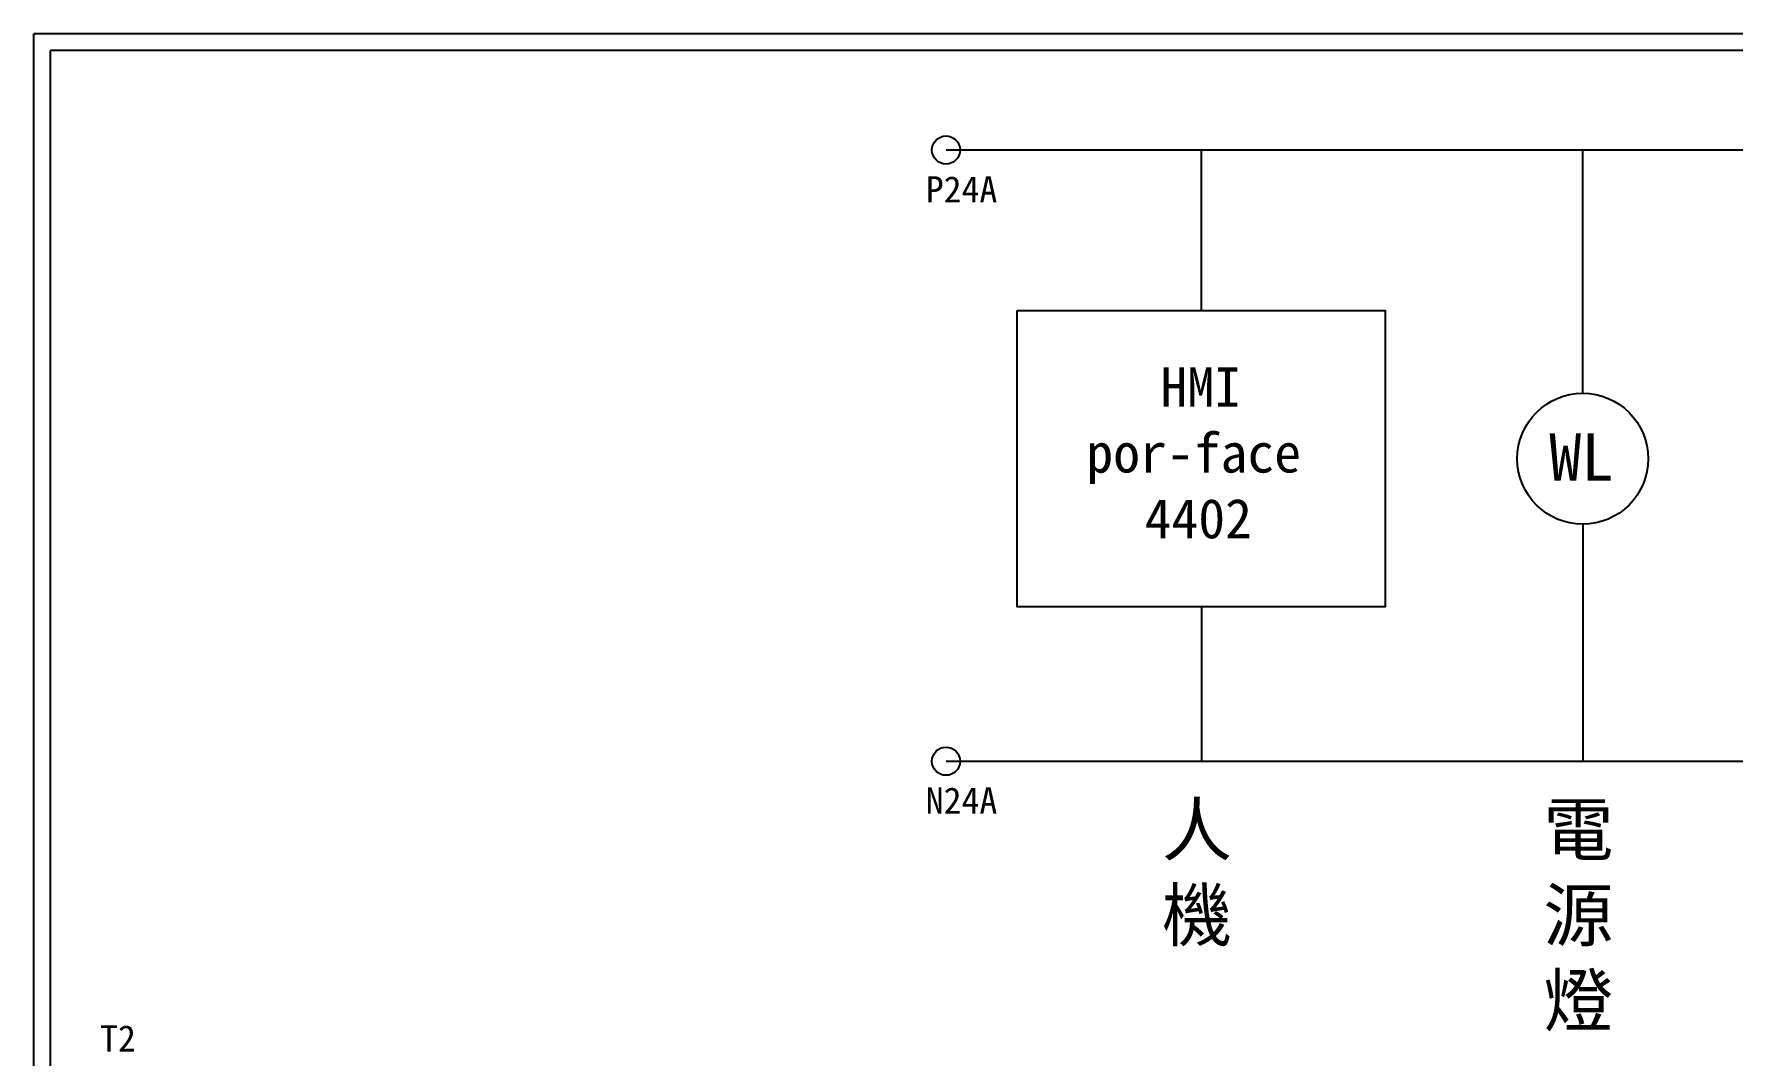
# Model space of a CAD drawing. Extents: x 10 to 297, y 3 to 207.
# Drawn here: x 10 to 139.2, y 129.3 to 207 of the extents above; entities that cross this region are included whole.
import ezdxf

# ---------------------------------------------------------------- set-up
doc = ezdxf.new("R2010")
doc.units = 0
doc.layers.get('0').update_dxf_attribs({"linetype": 'CONTINUOUS'})
doc.layers.add('圖框層', color=7, linetype='CONTINUOUS')
doc.layers.add('標尺寸層', color=3, linetype='CONTINUOUS')
doc.styles.add('CNS', font='romanc.shx', dxfattribs={"bigfont": 'chineset.shx'})
doc.styles.add('STSL', font='kaiu.ttf')

msp = doc.modelspace()

# ---------------------------------------------------------------- linework, layer by layer
at = {"color": 7}
for centre in [(79.37, 198.14), (79.37, 151.65)]:
    msp.add_circle(centre, 1.07, dxfattribs=at)
at = {"layer": '圖框層', "color": 7}
for p, q in [((297, 206.97), (10, 206.97)), ((10, 3), (10, 206.97)), ((295.75, 205.72), (11.25, 205.72)), ((11.25, 4.25), (11.25, 205.72))]:
    msp.add_line(p, q, dxfattribs=at)
at = {"layer": '標尺寸層', "color": 7}
for p, q in [((155.55, 198.14), (79.37, 198.14)), ((98.79, 185.93), (98.79, 198.14)), ((127.8, 179.63), (127.8, 198.14)), ((127.8, 169.68), (127.8, 151.65)), ((98.79, 163.39), (98.79, 151.65)), ((79.37, 151.65), (155.55, 151.65))]:
    msp.add_line(p, q, dxfattribs=at)
msp.add_lwpolyline([(84.79, 185.93), (112.78, 185.93), (112.78, 163.39), (84.79, 163.39)], close=True, dxfattribs=at)
msp.add_circle((127.8, 174.66), 4.98, dxfattribs=at)

# ---------------------------------------------------------------- texts
at = {"layer": '圖框層', "color": 7, "style": 'STSL'}
for s, height, p in [('P24A', 2, (77.83, 194.15)), ('WL', 3.6, (125.25, 172.98)), ('N24A', 2, (77.83, 147.66)), ('T2', 2, (15.03, 129.57))]:
    msp.add_text(s, height=height, dxfattribs=at).set_placement(p)
at = {"layer": '標尺寸層', "color": 7, "insert": (84.79, 181.61), "char_height": 3, "attachment_point": 1, "style": 'CNS'}
msp.add_mtext_dynamic_manual_height_columns('\\pi10.892;{\\fMingLiU|b0|i0|c136|p49;HMI\\P\\pi5.2585;por-face\\P\\pi9.6866;4402}', width=27.9851, gutter_width=32.5, heights=[0], dxfattribs=at)
at = {"layer": '標尺寸層', "color": 7, "char_height": 3.9, "width": 4.9608, "attachment_point": 1, "style": 'CNS'}
for s, insert in [('{\\fDFKai-SB|b0|i0|c136|p65;人機}', (95.8, 148.4)), ('{\\fDFKai-SB|b0|i0|c136|p65;電源燈}', (124.81, 148.4))]:
    msp.add_mtext(s, dxfattribs=dict(at, insert=insert))

doc.saveas('drawing.dxf')
